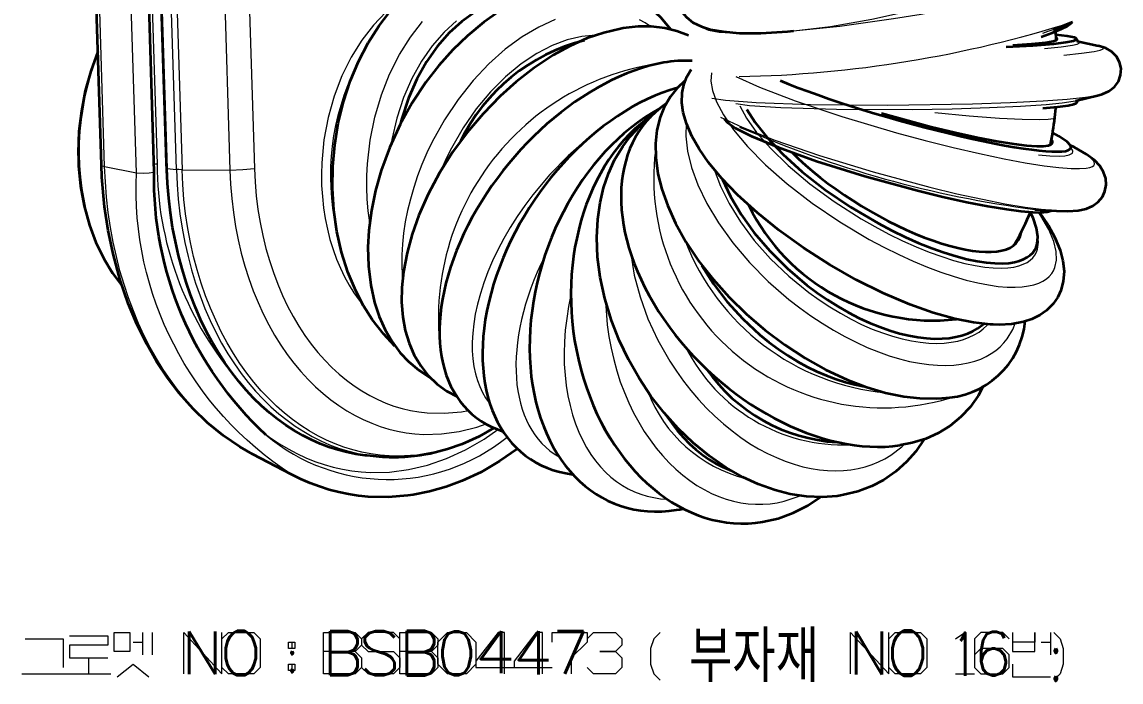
# Model space of a CAD drawing. Extents: x 0 to 174, y 0 to 33.
# Drawn here: x 25.687 to 29.094, y 20.233 to 22.279 of the extents above; entities that cross this region are included whole.
import ezdxf
from ezdxf.enums import TextEntityAlignment as Align

# ---------------------------------------------------------------- set-up
doc = ezdxf.new("R2010")
doc.units = 0
doc.layers.add('OCR_TEXT', color=6, linetype='Continuous')
doc.layers.add('PDF2_형상', color=157, linetype='Continuous', true_color=0x405f80)
doc.layers.add('YOLO_TEXT', color=3, linetype='Continuous', true_color=0x008230)
doc.styles.add('OCR_KOREAN', font='malgun.ttf')
doc.styles.add('OCR_LATIN', font='txt.shx')

msp = doc.modelspace()

# ---------------------------------------------------------------- linework, layer by layer
at = {"layer": 'PDF2_형상', "color": 7, "lineweight": 35}
for points in [[(26.4433, 20.999, -0.214474), (26.0969, 21.8147), (26.079, 22.4, -0.272218), (26.6265, 23.5264)], [(27.7428, 22.0974), (27.7181, 22.0739), (27.6976, 22.0483), (27.6782, 22.0149), (27.6656, 21.9837), (27.6554, 21.9432), (27.651, 21.9022), (27.6518, 21.8585), (27.6586, 21.8086), (27.6706, 21.7606), (27.6889, 21.7085), (27.7131, 21.6553), (27.7454, 21.5974), (27.7846, 21.5388), (27.8293, 21.4813), (27.8792, 21.4258), (27.9333, 21.3731), (27.9911, 21.3235), (28.0518, 21.2779), (28.1146, 21.2368), (28.1789, 21.2007), (28.2438, 21.17), (28.3061, 21.1463), (28.3637, 21.1293), (28.4206, 21.1176), (28.4707, 21.1121), (28.5218, 21.1117), (28.5385, 21.1128, 0.381092), (28.7972, 21.3508)], [(28.876, 21.8985, 0.017407), (28.8887, 21.9824), (28.8897, 21.9922), (28.8908, 22.0019), (28.8917, 22.0118), (28.8919, 22.0154)], [(27.9344, 22.0079), (27.96, 21.9671), (27.9967, 21.9204), (28.0454, 21.869), (28.106, 21.8144), (28.1772, 21.7588), (28.2567, 21.7046), (28.341, 21.6549), (28.3835, 21.6325), (28.426, 21.6118), (28.4672, 21.5936), (28.5078, 21.5775), (28.5458, 21.5639), (28.5826, 21.5525), (28.6161, 21.5439), (28.6481, 21.5372), (28.6762, 21.5331), (28.7026, 21.5307), (28.7253, 21.5303), (28.7461, 21.5315), (28.7636, 21.5342), (28.7794, 21.5382), (28.7922, 21.5432), (28.8036, 21.5493), (28.8126, 21.556), (28.8204, 21.5636), (28.8262, 21.5718), (28.8308, 21.5808), (28.834, 21.5907), (28.8364, 21.6131), (28.8325, 21.64), (28.8214, 21.6721), (28.8128, 21.6897, -0.026867), (28.7664, 21.5929), (28.7643, 21.589)]]:
    msp.add_lwpolyline(points, format="xyb", dxfattribs=at)
at = {"layer": 'PDF2_형상', "color": 7, "lineweight": 13}
for points in [[(28.0782, 22.251), (28.2224, 22.2657), (28.3885, 22.2892), (28.4747, 22.3036), (28.5596, 22.3194), (28.6399, 22.336), (28.7154, 22.3532), (28.7811, 22.3699), (28.84, 22.3864), (28.8867, 22.4011), (28.9264, 22.4154), (28.9544, 22.4272), (28.9767, 22.4383), (28.9903, 22.4469), (28.9996, 22.4549), (29.0039, 22.4607), (29.0057, 22.4656), (29.0058, 22.4676), (29.0054, 22.4696), (29.0035, 22.4735), (28.9997, 22.4772), (28.985, 22.4842), (28.9554, 22.4903), (28.9304, 22.4929)], [(25.9333, 21.8357), (25.9333, 21.8354), (25.9335, 21.8351), (25.9339, 21.8344), (25.9358, 21.8333), (25.9432, 21.8311), (25.9253, 22.4165), (25.9179, 22.4186), (25.916, 22.4199), (25.9156, 22.4204), (25.9154, 22.4207), (25.9153, 22.4211)], [(26.0785, 22.4224), (26.0829, 22.4231), (26.0876, 22.4239), (26.1056, 21.8385), (26.1008, 21.8378), (26.0963, 21.8369)], [(26.1136, 22.4279), (26.1317, 21.8426), (26.1338, 21.7985), (26.1375, 21.7546), (26.1426, 21.7114), (26.1494, 21.6689), (26.1515, 21.6575)], [(26.4017, 20.9394), (26.3981, 20.9414), (26.3704, 20.9569), (26.3435, 20.974), (26.3168, 20.9929), (26.2907, 21.0132), (26.2649, 21.0354), (26.2399, 21.059), (26.2154, 21.0844), (26.1917, 21.1113), (26.1685, 21.14), (26.1463, 21.17), (26.1247, 21.2019), (26.1043, 21.2351), (26.0847, 21.27), (26.0661, 21.3063), (26.0486, 21.344), (26.0324, 21.3831), (26.0172, 21.4235), (26.0035, 21.465), (25.9908, 21.5078), (25.9796, 21.5515), (25.9699, 21.5964), (25.9615, 21.6419), (25.9546, 21.6883), (25.9493, 21.7354), (25.9454, 21.7831), (25.9432, 21.8311), (26.0417, 21.8113), (26.0237, 22.3965)], [(26.1651, 22.4062), (26.1831, 21.821), (26.1736, 21.8211), (26.1656, 21.8218), (26.1476, 22.4071)], [(26.3133, 22.4053), (26.3312, 21.8199), (26.3335, 21.7756), (26.3371, 21.7314), (26.3424, 21.6881), (26.3492, 21.6451), (26.3574, 21.6033), (26.3669, 21.5622), (26.3781, 21.5222), (26.3904, 21.4832), (26.404, 21.4456), (26.4189, 21.409), (26.4349, 21.374), (26.4521, 21.3403), (26.4701, 21.3082), (26.4893, 21.2774), (26.5092, 21.2483), (26.5301, 21.2207), (26.5517, 21.1949), (26.574, 21.1704), (26.5968, 21.1478), (26.6206, 21.1267), (26.6444, 21.1074), (26.6692, 21.0894), (26.694, 21.0733), (26.7194, 21.0589), (26.7451, 21.046), (26.7713, 21.0347), (26.7975, 21.025), (26.8242, 21.0169), (26.851, 21.0104), (26.8779, 21.0056), (26.9051, 21.0022), (26.9324, 21.0004), (26.9872, 21.0017), (27.0424, 21.0092), (27.0975, 21.0231), (27.126, 21.0328)], [(26.3897, 22.41), (26.4076, 21.8247), (26.4097, 21.7819), (26.4133, 21.7396), (26.4186, 21.6978), (26.4253, 21.6567), (26.4333, 21.6165), (26.4431, 21.5771), (26.4539, 21.539), (26.4662, 21.5017), (26.4797, 21.466), (26.4944, 21.4313), (26.5103, 21.3981), (26.5272, 21.3662), (26.5451, 21.336), (26.564, 21.3071), (26.5838, 21.28), (26.6043, 21.2543), (26.6254, 21.2304), (26.6474, 21.2081), (26.6699, 21.1874), (26.6931, 21.1682), (26.7165, 21.151), (26.7406, 21.1351), (26.7649, 21.121), (26.7897, 21.1085), (26.8147, 21.0975), (26.8401, 21.0882), (26.8657, 21.0806), (26.8915, 21.0743), (26.9175, 21.0699), (26.9436, 21.0668), (26.9962, 21.0656), (27.0493, 21.0707), (27.0708, 21.0746)], [(28.0796, 22.2511), (28.1931, 22.2653), (28.3214, 22.2878), (28.4568, 22.3178), (28.5237, 22.3351), (28.589, 22.3536), (28.6506, 22.3726), (28.7086, 22.3922), (28.7393, 22.4033)], [(26.8149, 22.3093), (26.7763, 22.2692), (26.7401, 22.2226), (26.7074, 22.17), (26.6786, 22.1119), (26.6546, 22.049), (26.636, 21.9824), (26.6231, 21.9132), (26.6164, 21.8426), (26.6153, 21.8074), (26.616, 21.7721), (26.6181, 21.7374), (26.6218, 21.7029), (26.6269, 21.6693), (26.6336, 21.6364), (26.6418, 21.6046), (26.6513, 21.5736), (26.6619, 21.544), (26.674, 21.5156), (26.6871, 21.4887), (26.7012, 21.4631), (26.7162, 21.4392), (26.7324, 21.4167), (26.7446, 21.4013)], [(27.3397, 22.2864), (27.2889, 22.2632), (27.2372, 22.2326), (27.1854, 22.1947), (27.1344, 22.1494), (27.0853, 22.0974), (27.0389, 22.039), (26.9964, 21.9754), (26.9589, 21.9078), (26.9421, 21.8728), (26.9269, 21.8374), (26.9132, 21.8017), (26.9013, 21.7657), (26.891, 21.7299), (26.8822, 21.6942), (26.8754, 21.659), (26.8701, 21.6242), (26.8667, 21.5903), (26.8649, 21.5569), (26.8647, 21.525), (26.8661, 21.4938), (26.8669, 21.4833)], [(27.6357, 22.2647), (27.6189, 22.2758), (27.6013, 22.2856)], [(26.765, 21.6576), (26.7606, 21.6937), (26.7576, 21.7299), (26.7562, 21.7661), (26.7565, 21.8028), (26.7583, 21.8394), (26.7667, 21.9126), (26.7811, 21.984), (26.8014, 22.0528), (26.8268, 22.1176), (26.8569, 22.1776), (26.8911, 22.2321), (26.9285, 22.2804)], [(27.0343, 22.2824), (26.9954, 22.2472), (26.9589, 22.2054), (26.9251, 22.1572), (26.8951, 22.1033), (26.8696, 22.0443), (26.8489, 21.981), (26.834, 21.9146), (26.8318, 21.9018)], [(27.7946, 22.2642), (27.799, 22.2606), (27.8154, 22.2536), (27.8479, 22.2476), (27.9043, 22.2442), (27.939, 22.244)], [(28.8519, 22.2446), (28.8683, 22.2503), (28.8833, 22.2558)], [(27.4653, 22.2378), (27.4225, 22.2339), (27.3775, 22.2233), (27.3308, 22.2058), (27.2828, 22.1811), (27.2342, 22.1489), (27.186, 22.1093), (27.1392, 22.0626), (27.0949, 22.0096), (27.0543, 21.951), (27.0182, 21.8881), (27.0024, 21.8554), (26.9878, 21.8222), (26.9869, 21.82)], [(28.8569, 22.1965), (28.9081, 22.2014), (28.9435, 22.2065), (28.9582, 22.2103), (28.9639, 22.2131), (28.9643, 22.2136), (28.9647, 22.214), (28.9649, 22.2146), (28.9649, 22.215), (28.9647, 22.2156), (28.9644, 22.2161), (28.9633, 22.2171), (28.9589, 22.2192)], [(28.9168, 22.1765), (28.9718, 22.1818), (29.0113, 22.1872), (29.0292, 22.1913), (29.0372, 22.1944), (29.0388, 22.1957), (29.0392, 22.1963), (29.0394, 22.1968), (29.0396, 22.1972), (29.0396, 22.1978), (29.0394, 22.1983), (29.0386, 22.1993), (29.035, 22.2015), (29.024, 22.2047)], [(25.9226, 22.1808), (25.8996, 22.1158), (25.8819, 22.0474), (25.8701, 21.9765), (25.8667, 21.9407), (25.8646, 21.9047), (25.8642, 21.8688), (25.8654, 21.8331), (25.8682, 21.7979), (25.8724, 21.7631), (25.8782, 21.7292), (25.8854, 21.696), (25.894, 21.6639), (25.904, 21.6326), (25.9153, 21.6029), (25.9278, 21.5743), (25.9413, 21.5474), (25.956, 21.5215), (25.9714, 21.4975), (25.9879, 21.4749), (25.9957, 21.4649)], [(27.8242, 22.1208), (27.8228, 22.0958), (27.8276, 22.0664), (27.84, 22.0315), (27.8614, 21.991), (27.8932, 21.9444), (27.9367, 21.8925), (27.9921, 21.8362), (28.0594, 21.7769), (28.1371, 21.7171), (28.2228, 21.6589), (28.3133, 21.605), (28.3592, 21.5806), (28.405, 21.5578), (28.4497, 21.5374), (28.4939, 21.5189), (28.5357, 21.5032), (28.5765, 21.4896), (28.6142, 21.4786), (28.6503, 21.4697), (28.6829, 21.4635), (28.7137, 21.459), (28.7408, 21.4568), (28.7661, 21.4564), (28.7878, 21.4576), (28.8076, 21.4604), (28.8243, 21.4643), (28.8394, 21.4694), (28.8518, 21.4754), (28.8628, 21.4825), (28.8717, 21.4901), (28.8792, 21.4986), (28.885, 21.5078), (28.8894, 21.5178), (28.8944, 21.5404), (28.8935, 21.5669), (28.886, 21.5985), (28.8703, 21.6354), (28.8451, 21.6782), (28.8381, 21.6886)], [(27.9004, 22.1103), (27.9739, 22.0771), (28.0836, 22.0349), (28.2286, 21.986), (28.3983, 21.9356), (28.4868, 21.9117), (28.5736, 21.8897), (28.6553, 21.8708), (28.7318, 21.8547), (28.7974, 21.8425), (28.856, 21.8333), (28.9011, 21.8278), (28.9393, 21.8249), (28.9654, 21.8243), (28.9858, 21.8257), (28.9979, 21.8281), (29.0054, 21.831), (29.0096, 21.8343), (29.0108, 21.836), (29.0115, 21.8378), (29.0118, 21.8397), (29.0111, 21.8438), (29.0085, 21.8487), (28.9957, 21.8614), (28.9664, 21.8807), (28.9488, 21.8903)], [(27.8261, 22.0426), (27.8678, 22.0364), (27.9626, 22.0293), (28.1315, 22.0235), (28.3703, 22.0214), (28.6336, 22.0254), (28.7504, 22.0293), (28.8528, 22.0344), (28.9269, 22.0397), (28.9839, 22.0456), (29.0253, 22.0524)], [(27.9003, 22.0258), (27.9424, 22.02), (28.0397, 22.0133), (28.2121, 22.0083), (28.4469, 22.0079), (28.5707, 22.01), (28.6867, 22.0135), (28.7828, 22.0179), (28.8619, 22.0232), (28.9118, 22.0281), (28.9461, 22.0332), (28.9528, 22.0346)], [(27.9125, 22.0194), (27.9333, 21.981), (27.9646, 21.9367), (28.0076, 21.8872), (28.0626, 21.8335), (28.1292, 21.7775), (28.2053, 21.7218), (28.2882, 21.6689), (28.331, 21.6444), (28.374, 21.6215), (28.4167, 21.6008), (28.4589, 21.5819), (28.4992, 21.5656), (28.5386, 21.5514), (28.5751, 21.5399), (28.6103, 21.5306), (28.6418, 21.5237), (28.6717, 21.519), (28.6978, 21.5164), (28.7221, 21.5157), (28.7428, 21.5165), (28.7617, 21.519), (28.7774, 21.5228), (28.7912, 21.5276), (28.8028, 21.5335), (28.8126, 21.5403), (28.8206, 21.5476), (28.8271, 21.5558), (28.8319, 21.5649), (28.8356, 21.5746), (28.8386, 21.5967), (28.8357, 21.6232), (28.8357, 21.6235)], [(27.8525, 21.9842), (27.9192, 21.9529), (28.0211, 21.9125), (28.1594, 21.8646), (28.3254, 21.8139), (28.5014, 21.7667), (28.5853, 21.7465), (28.6649, 21.7292), (28.7343, 21.7154), (28.7969, 21.7049), (28.8464, 21.6981), (28.8886, 21.6939), (28.8938, 21.6935)], [(28.5167, 21.9979), (28.6232, 21.9881), (28.7179, 21.981), (28.7878, 21.9772), (28.841, 21.9761), (28.8685, 21.9771), (28.8846, 21.9794), (28.8887, 21.9824)], [(27.7461, 21.9661), (27.7451, 21.9244), (27.7504, 21.8783), (27.7626, 21.8279), (27.7824, 21.7735), (27.8103, 21.7157), (27.8463, 21.6557), (27.8904, 21.5944), (27.9422, 21.5335), (28.0007, 21.4743), (28.0646, 21.4185), (28.0982, 21.3924), (28.1325, 21.3676), (28.1674, 21.3446), (28.2025, 21.3231), (28.2376, 21.3035), (28.2729, 21.2857), (28.3075, 21.2699), (28.3418, 21.256), (28.375, 21.2443), (28.4076, 21.2344), (28.4387, 21.2267), (28.4693, 21.2207), (28.4979, 21.2168), (28.5256, 21.2146), (28.5514, 21.214), (28.5762, 21.2153), (28.599, 21.2179), (28.6207, 21.2219), (28.6406, 21.2274), (28.6593, 21.234), (28.6762, 21.2418), (28.6921, 21.2508), (28.7064, 21.2608), (28.7194, 21.2719), (28.7312, 21.2839), (28.7417, 21.2969), (28.7589, 21.3258), (28.7665, 21.3442)], [(27.4392, 21.9154), (27.3801, 21.8639), (27.3233, 21.806), (27.2703, 21.7429), (27.2456, 21.71), (27.2224, 21.6762), (27.2007, 21.6419), (27.1806, 21.6074), (27.1624, 21.5728), (27.1458, 21.5381), (27.1314, 21.5039), (27.1186, 21.47), (27.1081, 21.4371), (27.0993, 21.4044), (27.0924, 21.3733), (27.0874, 21.3429), (27.0842, 21.314), (27.0828, 21.286), (27.0829, 21.2597), (27.0847, 21.2344), (27.0881, 21.211), (27.0928, 21.1885), (27.0987, 21.1678), (27.106, 21.1483), (27.1144, 21.1304), (27.124, 21.1136), (27.1375, 21.0947)], [(28.8379, 21.8674), (28.8733, 21.8642), (28.9021, 21.8633), (28.9201, 21.8643), (28.9332, 21.8668), (28.9399, 21.8696), (28.9419, 21.8711), (28.9433, 21.8726), (28.9442, 21.8743), (28.9447, 21.8761), (28.9447, 21.8779), (28.9435, 21.8819), (28.9388, 21.8885)], [(26.1353, 21.8431), (26.1333, 21.8428), (26.1317, 21.8426)], [(26.136, 21.8249), (26.1656, 21.8218), (26.1678, 21.7754), (26.1715, 21.7293), (26.1768, 21.684), (26.1836, 21.6392), (26.1919, 21.5953), (26.2017, 21.5522), (26.2128, 21.5103), (26.2253, 21.4692), (26.239, 21.4294), (26.254, 21.3908), (26.2701, 21.3536), (26.2875, 21.3176), (26.3058, 21.2835), (26.3253, 21.2504), (26.3454, 21.219), (26.3667, 21.1892), (26.3886, 21.161), (26.4114, 21.1343), (26.4347, 21.1093), (26.4589, 21.086), (26.4835, 21.0643), (26.5088, 21.0442), (26.5343, 21.0257), (26.5604, 21.0089), (26.5868, 20.9938), (26.6137, 20.9801), (26.6408, 20.9682), (26.6683, 20.9578), (26.696, 20.949), (26.7239, 20.9419), (26.7519, 20.9363), (26.7803, 20.9322), (26.7856, 20.9317)], [(27.151, 21.0201), (27.1393, 21.0133), (27.0828, 20.9842), (27.0257, 20.9617), (26.9683, 20.9457), (26.911, 20.9361), (26.8537, 20.9328), (26.8253, 20.9335), (26.7969, 20.9358), (26.7686, 20.9397), (26.7407, 20.9451), (26.7128, 20.9522), (26.6851, 20.9608), (26.6578, 20.971), (26.6307, 20.9828), (26.6039, 20.9962), (26.5775, 21.0113), (26.5514, 21.0281), (26.5258, 21.0462), (26.5007, 21.0663), (26.4761, 21.0878), (26.4521, 21.1111), (26.4287, 21.1358), (26.406, 21.1624), (26.384, 21.1904), (26.3628, 21.2201), (26.3426, 21.2514), (26.3232, 21.2843), (26.3049, 21.3185), (26.2876, 21.3542), (26.2714, 21.3913), (26.2564, 21.4297), (26.2426, 21.4693), (26.2303, 21.5103), (26.2192, 21.5521), (26.2094, 21.5951), (26.2011, 21.6389), (26.1943, 21.6836), (26.189, 21.7287), (26.1853, 21.7747), (26.1831, 21.821), (26.3312, 21.8199), (26.3719, 21.8211), (26.4076, 21.8247)], [(27.8332, 21.8213), (27.8521, 21.7701), (27.879, 21.7157), (27.9142, 21.6592), (27.9572, 21.6017), (28.0078, 21.545), (28.0647, 21.4906), (28.1265, 21.4403), (28.1586, 21.4171), (28.1914, 21.3954), (28.2243, 21.3756), (28.2575, 21.3574), (28.2901, 21.3412), (28.3228, 21.3269), (28.3543, 21.3149), (28.3856, 21.3046), (28.4153, 21.2964), (28.4443, 21.2901), (28.4715, 21.2858), (28.4979, 21.2833), (28.5224, 21.2825), (28.5458, 21.2833), (28.5674, 21.2858), (28.5878, 21.2896), (28.6062, 21.2947), (28.6236, 21.3012), (28.6393, 21.3087), (28.6539, 21.3175), (28.6668, 21.3272), (28.6786, 21.3381), (28.6822, 21.3417)], [(28.7636, 21.5883), (28.7651, 21.5906), (28.7664, 21.5929)], [(27.574, 21.5601), (27.5853, 21.4943), (27.6032, 21.4268), (27.6276, 21.359), (27.6586, 21.2921), (27.6956, 21.2272), (27.716, 21.1958), (27.7378, 21.1656), (27.7607, 21.1364), (27.7846, 21.1085), (27.8094, 21.0819), (27.835, 21.0567), (27.8613, 21.0332), (27.8882, 21.0113), (27.9153, 20.9911), (27.9429, 20.9725), (27.9704, 20.956), (27.9982, 20.9411), (28.0257, 20.9282), (28.0533, 20.9169), (28.0804, 20.9076), (28.1074, 20.9), (28.1336, 20.8943), (28.1596, 20.8903), (28.1847, 20.8879), (28.2096, 20.8872), (28.2335, 20.8881), (28.2568, 20.8906), (28.2793, 20.8946), (28.3012, 20.9), (28.3222, 20.9069), (28.3425, 20.9153), (28.3618, 20.9249), (28.3804, 20.9358), (28.415, 20.9619), (28.4224, 20.9685)], [(27.389, 21.4331), (27.3815, 21.3964), (27.3756, 21.3599), (27.3714, 21.3236), (27.3688, 21.2876), (27.3678, 21.2525), (27.3683, 21.2179), (27.3706, 21.1844), (27.3742, 21.1517), (27.3793, 21.1203), (27.386, 21.09), (27.3937, 21.0613), (27.4031, 21.0335), (27.4133, 21.0076), (27.4249, 20.9829), (27.4372, 20.96), (27.4508, 20.9383), (27.465, 20.9185), (27.4803, 20.9), (27.4962, 20.8833), (27.5129, 20.8681), (27.5301, 20.8543), (27.5482, 20.8421), (27.5667, 20.8315), (27.5857, 20.8224), (27.6053, 20.8147), (27.6254, 20.8085), (27.6669, 20.8007), (27.6876, 20.7992)], [(27.4958, 21.4132), (27.5014, 21.3401), (27.5065, 21.3039), (27.5132, 21.2678), (27.5213, 21.2324), (27.531, 21.1975), (27.5419, 21.1635), (27.5544, 21.1303), (27.5681, 21.0983), (27.5831, 21.0674), (27.599, 21.0379), (27.6161, 21.0097), (27.634, 20.9832), (27.6531, 20.9579), (27.6726, 20.9344), (27.6931, 20.9125), (27.7139, 20.8925), (27.7353, 20.8739), (27.7571, 20.8574), (27.7793, 20.8422), (27.8017, 20.8292), (27.8243, 20.8175), (27.8471, 20.8078), (27.87, 20.7996), (27.8928, 20.7932), (27.9157, 20.7883), (27.9383, 20.7851), (27.9611, 20.7836), (27.9836, 20.7836), (28.0061, 20.7853), (28.0282, 20.7885), (28.0501, 20.7932), (28.0933, 20.8074), (28.0999, 20.8101)], [(27.4615, 21.0822), (27.4708, 21.0574), (27.4813, 21.0339), (27.4928, 21.0119), (27.5053, 20.9915), (27.5282, 20.961)], [(26.4322, 21.0083), (26.4582, 20.989), (26.485, 20.9713), (26.5119, 20.9551), (26.5393, 20.9407), (26.5671, 20.9278), (26.5951, 20.9165), (26.6233, 20.9069), (26.6519, 20.8987), (26.6806, 20.8924), (26.7096, 20.8874), (26.7386, 20.884), (26.7678, 20.8824), (26.8265, 20.8835), (26.8854, 20.891), (26.9444, 20.9049), (27.0033, 20.9253), (27.0618, 20.9521), (27.1196, 20.9857), (27.1624, 21.0154)], [(25.8346, 20.3762), (25.9526, 20.3762), (25.9526, 20.3467), (25.8346, 20.3467), (25.8346, 20.3074), (25.9526, 20.3074)], [(26.0608, 20.3861), (26.0608, 20.3172)], [(26.0904, 20.3861), (26.0904, 20.3172)], [(26.1889, 20.2581), (26.1889, 20.3861), (26.3069, 20.2581), (26.3069, 20.3861)], [(26.7203, 20.3269), (26.74, 20.3074), (26.74, 20.2778), (26.7203, 20.2581), (26.6219, 20.2581), (26.6219, 20.3861), (26.7203, 20.3861), (26.74, 20.3664), (26.74, 20.3467), (26.7203, 20.3269), (26.6219, 20.3269)], [(26.8582, 20.3664), (26.8385, 20.3861), (26.7597, 20.3861), (26.74, 20.3664), (26.74, 20.3467), (26.7597, 20.3269), (26.8385, 20.3269), (26.8582, 20.3074), (26.8582, 20.2778), (26.8385, 20.2581), (26.7597, 20.2581), (26.74, 20.2778)], [(26.9565, 20.3269), (26.9763, 20.3074), (26.9763, 20.2778), (26.9565, 20.2581), (26.8582, 20.2581), (26.8582, 20.3861), (26.9565, 20.3861), (26.9763, 20.3664), (26.9763, 20.3467), (26.9565, 20.3269), (26.8582, 20.3269)], [(27.1829, 20.2581), (27.1829, 20.3861), (27.1632, 20.3861), (27.0943, 20.2975), (27.0943, 20.2778), (27.2125, 20.2778)], [(27.3011, 20.2581), (27.3011, 20.3861), (27.2814, 20.3861), (27.2125, 20.2975), (27.2125, 20.2778), (27.3306, 20.2778)], [(27.3306, 20.3565), (27.3306, 20.3861), (27.4389, 20.3861), (27.4389, 20.3565), (27.3896, 20.3074), (27.3896, 20.2581)], [(27.4389, 20.3664), (27.4585, 20.3861), (27.5274, 20.3861), (27.5471, 20.3664), (27.5471, 20.3467), (27.5274, 20.3269), (27.4782, 20.3269), (27.5274, 20.3269), (27.5471, 20.3074), (27.5471, 20.2778), (27.5274, 20.2581), (27.4585, 20.2581), (27.4389, 20.2778)], [(27.6653, 20.3861), (27.6456, 20.3664), (27.6357, 20.3368), (27.6357, 20.2876), (27.6456, 20.2581), (27.6653, 20.2385)], [(28.2558, 20.2581), (28.2558, 20.3861), (28.3739, 20.2581), (28.3739, 20.3861)], [(28.5806, 20.3664), (28.6101, 20.3861), (28.6101, 20.2581)], [(28.7479, 20.3664), (28.7282, 20.3861), (28.6593, 20.3861), (28.6396, 20.3664), (28.6396, 20.2778), (28.6593, 20.2581), (28.7282, 20.2581), (28.7479, 20.2778), (28.7479, 20.3172), (28.7282, 20.3368), (28.6593, 20.3368), (28.6396, 20.3172)], [(28.7578, 20.3861), (28.7578, 20.3269), (28.8267, 20.3269), (28.8267, 20.3861), (28.8267, 20.3565), (28.7578, 20.3565)], [(28.8758, 20.3861), (28.8758, 20.3172)], [(28.8857, 20.3861), (28.9054, 20.3664), (28.9153, 20.3368), (28.9153, 20.2876), (28.9054, 20.2581), (28.8857, 20.2385)], [(25.6967, 20.3664), (25.8149, 20.3664), (25.8149, 20.2778)], [(26.0314, 20.3565), (26.0608, 20.3565)], [(26.5235, 20.3565), (26.5235, 20.3368)], [(28.8464, 20.3565), (28.8758, 20.3565)], [(25.8936, 20.3074), (25.8936, 20.2581)], [(25.9821, 20.2483), (26.0314, 20.2876), (26.0806, 20.2483)], [(26.5235, 20.2876), (26.5235, 20.2679)], [(28.7578, 20.2876), (28.7578, 20.2483), (28.8758, 20.2483)], [(25.6869, 20.2581), (25.8247, 20.2581), (25.9625, 20.2581)], [(28.5806, 20.2581), (28.6396, 20.2581)]]:
    msp.add_lwpolyline(points, dxfattribs=at)
at = {"layer": 'PDF2_형상', "color": 7, "lineweight": 35}
for points in [[(27.2231, 20.956), (27.1675, 20.9169), (27.1101, 20.8836), (27.0512, 20.8558), (27.0019, 20.8375), (26.9503, 20.8228), (26.8992, 20.8126), (26.8832, 20.8104), (26.8217, 20.8056), (26.7603, 20.8071), (26.7299, 20.8101), (26.6996, 20.8149), (26.6693, 20.8211), (26.6394, 20.8289), (26.6097, 20.8383), (26.5804, 20.8493), (26.5511, 20.8619), (26.5224, 20.8761), (26.4017, 20.9394), (26.3619, 20.9619), (26.311, 20.9967), (26.2625, 21.0361), (26.2172, 21.0797), (26.1746, 21.1279), (26.1381, 21.1758), (26.1044, 21.2265), (26.0736, 21.2803), (26.0432, 21.3418), (26.0163, 21.4064), (25.9915, 21.4781), (25.9692, 21.5604), (25.9543, 21.6321), (25.9432, 21.7053), (25.9349, 21.7982), (25.9333, 21.8357), (25.9153, 22.4211)], [(27.1511, 21.0201), (27.104, 20.9939), (27.0519, 20.9704), (27.0061, 20.9542), (26.9521, 20.9403), (26.9247, 20.9354), (26.9229, 20.9351), (26.9132, 20.9337), (26.9035, 20.9325), (26.8936, 20.9314), (26.8839, 20.9306), (26.874, 20.9299), (26.8642, 20.9293), (26.8543, 20.929), (26.8446, 20.9289), (26.8347, 20.9289), (26.8249, 20.929), (26.815, 20.9294), (26.8051, 20.93), (26.7954, 20.9308), (26.7856, 20.9317), (26.756, 20.9347), (26.7507, 20.9353), (26.7224, 20.9393), (26.6943, 20.945), (26.6664, 20.9521), (26.6387, 20.9608), (26.6113, 20.9713), (26.5842, 20.9832), (26.5572, 20.9968), (26.5308, 21.0119), (26.5047, 21.0287), (26.4792, 21.0472), (26.4539, 21.0674), (26.4293, 21.089), (26.4051, 21.1125), (26.3818, 21.1374), (26.359, 21.164), (26.3371, 21.1922), (26.3158, 21.2221), (26.2957, 21.2535), (26.2763, 21.2865), (26.2579, 21.3207), (26.2406, 21.3567), (26.2244, 21.3939), (26.2093, 21.4325), (26.1957, 21.4722), (26.1832, 21.5133), (26.1721, 21.5553), (26.1624, 21.5985), (26.154, 21.6422), (26.1472, 21.6871), (26.1419, 21.7324), (26.1382, 21.7785), (26.136, 21.8249), (26.1179, 22.4101)], [(27.6985, 22.2558), (27.6688, 22.2915), (27.6368, 22.3213), (27.6032, 22.3451), (27.5697, 22.3632)], [(27.7172, 22.3525), (27.7229, 22.3293), (27.7324, 22.3108), (27.7467, 22.2935), (27.7672, 22.2775), (27.7933, 22.2646), (27.8218, 22.2558), (27.8604, 22.2489), (27.9115, 22.2447), (27.9775, 22.2444), (28.0604, 22.2494), (28.0793, 22.2511)], [(27.1739, 22.3464), (27.1319, 22.3311), (27.0906, 22.3093), (27.0503, 22.2807), (27.0114, 22.2456), (26.9749, 22.2038), (26.9411, 22.1557), (26.9111, 22.1017), (26.8856, 22.0426), (26.8649, 21.9793), (26.8608, 21.964)], [(26.8432, 21.2743), (26.8074, 21.3118), (26.7731, 21.3561), (26.7458, 21.399), (26.7218, 21.445), (26.6975, 21.5035), (26.6779, 21.565), (26.6633, 21.6292), (26.654, 21.6953), (26.6497, 21.7626), (26.6506, 21.8306), (26.6565, 21.8985), (26.6676, 21.9656), (26.6836, 22.0314), (26.7046, 22.095), (26.7301, 22.1561), (26.7601, 22.2139), (26.7932, 22.2661), (26.826, 22.3093)], [(27.1647, 22.3101), (27.119, 22.2786), (27.0678, 22.2364), (27.0222, 22.1925), (26.9793, 22.1444), (26.9394, 22.0928), (26.8969, 22.0286), (26.8593, 21.9608), (26.8272, 21.8906), (26.8008, 21.8186), (26.7832, 21.7562), (26.7703, 21.6939), (26.7624, 21.6328), (26.7596, 21.5812), (26.7611, 21.5217), (26.7681, 21.4626), (26.78, 21.409), (26.7944, 21.3656), (26.8129, 21.324), (26.8333, 21.2888), (26.8597, 21.2529), (26.885, 21.226), (26.9168, 21.1989), (26.9532, 21.1756)], [(27.7536, 22.2365), (27.7174, 22.2506), (27.6803, 22.2596), (27.6371, 22.2646), (27.5972, 22.2646), (27.551, 22.2596), (27.5424, 22.2581), (27.4903, 22.2457), (27.4396, 22.2283), (27.3857, 22.2043), (27.3339, 22.1758), (27.2744, 22.1367), (27.2189, 22.0935), (27.1692, 22.0489), (27.1164, 21.9946), (27.0671, 21.9364), (27.0219, 21.8749), (26.9815, 21.8108), (26.9463, 21.745), (26.9174, 21.6797), (26.8964, 21.6208), (26.8807, 21.5636), (26.8696, 21.5046), (26.8647, 21.4553), (26.864, 21.4107), (26.8678, 21.3639), (26.8754, 21.3221), (26.8872, 21.2828), (26.9031, 21.2462), (26.9231, 21.2125), (26.9449, 21.1844), (26.9739, 21.1562), (27.0043, 21.1343), (27.0356, 21.1174)], [(28.8467, 22.2329), (28.8812, 22.2453), (28.9093, 22.2572), (28.9271, 22.2664), (28.9399, 22.275), (28.9442, 22.2789)], [(28.8833, 22.2557), (28.9439, 22.2789)], [(28.8933, 22.2226), (28.8926, 22.2325), (28.8919, 22.2424), (28.8914, 22.2493)], [(28.7382, 22.2014), (28.821, 22.2061), (28.8861, 22.2115), (28.9232, 22.2161), (28.9465, 22.2208), (28.9535, 22.2236), (28.9558, 22.2263), (28.9557, 22.2268), (28.9554, 22.2272), (28.9544, 22.2282), (28.9503, 22.2303), (28.9275, 22.2353), (28.8921, 22.2393)], [(28.7583, 22.2067), (28.8171, 22.211), (28.8608, 22.2157), (28.8835, 22.2197), (28.8933, 22.2228), (28.8967, 22.2258), (28.8967, 22.2263), (28.8965, 22.2267), (28.8958, 22.2274), (28.8929, 22.229)], [(28.9558, 22.2263), (28.9593, 22.2188)], [(28.9583, 22.2197), (29.024, 22.2047)], [(25.9225, 22.1871), (25.9001, 22.1265), (25.8832, 22.0654), (25.871, 22.0026), (25.8636, 21.9389), (25.8614, 21.8747), (25.8618, 21.8535), (25.8626, 21.8324), (25.8688, 21.77), (25.8799, 21.7092), (25.8964, 21.6485), (25.9161, 21.5956), (25.9415, 21.5431), (25.9675, 21.5004), (25.9968, 21.4617)], [(28.9528, 22.0346), (29.0253, 22.0524), (29.0357, 22.0553), (29.0568, 22.0643), (29.0738, 22.0778), (29.086, 22.0946), (29.0929, 22.1139), (29.0942, 22.1342), (29.0897, 22.1542), (29.0799, 22.1722), (29.0649, 22.1872), (29.0474, 22.1974), (29.0242, 22.2047)], [(28.8418, 21.6885), (28.8683, 21.6489), (28.8894, 21.6103), (28.9051, 21.5719), (28.9139, 21.5383), (28.9174, 21.5065), (28.9151, 21.4747), (28.9079, 21.4469), (28.8982, 21.4257), (28.8836, 21.4046), (28.8636, 21.3846), (28.8422, 21.3697), (28.8179, 21.3579), (28.7915, 21.3493), (28.7543, 21.3425), (28.716, 21.3404), (28.6974, 21.3408), (28.69, 21.3412), (28.6365, 21.3471), (28.5789, 21.3585), (28.5113, 21.3774), (28.4399, 21.4026), (28.3571, 21.4378), (28.2733, 21.4794), (28.1903, 21.5265), (28.1096, 21.5782), (28.0332, 21.6333), (27.9669, 21.6868), (27.9057, 21.7428), (27.8554, 21.7951), (27.8157, 21.8432), (27.786, 21.886), (27.7637, 21.925), (27.7468, 21.9642), (27.7371, 21.9982), (27.7329, 22.0278), (27.7335, 22.0589), (27.7385, 22.0842), (27.7476, 22.1085), (27.7615, 22.1315)], [(28.8513, 22.0117), (28.8968, 22.016), (28.9301, 22.0204), (28.9479, 22.0243), (28.955, 22.0269), (28.9574, 22.0297), (28.9599, 22.0364)], [(28.4842, 20.9851), (28.4581, 20.9475), (28.4296, 20.915), (28.3965, 20.8853), (28.3579, 20.8586), (28.3217, 20.8394), (28.2783, 20.8231), (28.234, 20.8124), (28.2243, 20.8107), (28.2142, 20.8092), (28.1676, 20.806), (28.1193, 20.8079), (28.0686, 20.8154), (28.0224, 20.8271), (27.9689, 20.8461), (27.9219, 20.8676), (27.8688, 20.8979), (27.8174, 20.9333), (27.7675, 20.974), (27.7213, 21.0183), (27.6774, 21.0671), (27.6368, 21.1193), (27.5999, 21.1744), (27.5671, 21.2322), (27.5385, 21.2919), (27.5144, 21.3531), (27.4935, 21.4221), (27.4794, 21.4876), (27.4715, 21.5496), (27.4692, 21.6107), (27.4719, 21.6671), (27.4792, 21.7183), (27.4901, 21.7649), (27.5051, 21.8093), (27.5243, 21.8517), (27.5492, 21.8933), (27.5724, 21.9242), (27.6043, 21.9581), (27.6363, 21.9846)], [(27.8639, 21.9782), (27.8739, 21.9672), (27.8992, 21.9501), (27.9486, 21.9249), (28.0311, 21.8904), (28.1503, 21.8476), (28.3, 21.8008), (28.4632, 21.7561), (28.5419, 21.7371), (28.6164, 21.7206), (28.681, 21.7079), (28.7387, 21.6982), (28.7832, 21.6924), (28.8206, 21.6892), (28.8456, 21.6886), (28.8649, 21.6899), (28.881, 21.6943)], [(28.3519, 21.9964), (28.5057, 21.9542), (28.5799, 21.9363), (28.6496, 21.921), (28.7093, 21.9096), (28.7618, 21.9011), (28.8012, 21.8964), (28.8333, 21.8942), (28.8537, 21.8943), (28.8689, 21.8963), (28.8764, 21.8987), (28.8801, 21.9014), (28.8819, 21.9044), (28.8822, 21.9065), (28.8817, 21.9088), (28.8788, 21.9139)], [(28.9388, 21.8867), (28.9389, 21.8885), (28.939, 21.8903), (28.9389, 21.8921), (28.9372, 21.8964), (28.9269, 21.9075), (28.9014, 21.9247), (28.8824, 21.935)], [(28.8269, 21.6978), (28.8938, 21.6935), (28.9294, 21.6924), (28.9617, 21.6944), (28.9857, 21.6994), (29.0065, 21.7085), (29.0236, 21.7211), (29.0363, 21.7368), (29.0444, 21.7546), (29.0481, 21.7737), (29.0468, 21.7936), (29.0403, 21.8137), (29.0285, 21.8325), (29.0115, 21.85), (28.9863, 21.8688), (28.9488, 21.8903), (28.9374, 21.8963)], [(27.8592, 21.791), (27.8836, 21.7379), (27.9162, 21.6824), (27.9569, 21.6254), (28.0053, 21.5689), (28.0603, 21.5142), (28.1206, 21.4631), (28.1521, 21.4394), (28.1843, 21.4174), (28.2168, 21.3968), (28.2497, 21.3781), (28.2822, 21.3611), (28.3147, 21.3461), (28.3464, 21.3333), (28.3776, 21.3222), (28.4075, 21.3135), (28.4368, 21.3064), (28.4643, 21.3015), (28.4911, 21.2983), (28.5158, 21.2969), (28.5397, 21.2972), (28.5615, 21.299), (28.5822, 21.3025), (28.6011, 21.3071), (28.6188, 21.3132), (28.6347, 21.3203), (28.6496, 21.3286), (28.6689, 21.3429)], [(28.7756, 21.6021), (28.7756, 21.61)], [(28.7758, 21.6026), (28.7814, 21.6143), (28.7843, 21.6274)], [(27.7951, 21.5244), (27.8307, 21.4675), (27.8731, 21.4117), (27.9214, 21.3585), (27.9747, 21.309), (28.0028, 21.2862), (28.0318, 21.2647), (28.0611, 21.2449), (28.0911, 21.2265), (28.1211, 21.2101), (28.1514, 21.1953), (28.1813, 21.1824), (28.211, 21.1712), (28.2401, 21.1621), (28.2689, 21.1547), (28.2985, 21.1489)], [(28.6672, 21.1497), (28.6512, 21.12), (28.6267, 21.0851), (28.5979, 21.0542), (28.5643, 21.0267), (28.5274, 21.0042), (28.4886, 20.9868), (28.4471, 20.9739), (28.4099, 20.9664)], [(27.6842, 21.0589), (27.7011, 21.0346), (27.719, 21.0117), (27.7375, 20.9906), (27.7568, 20.971), (27.7764, 20.9532), (27.7967, 20.9369), (27.8172, 20.9228), (27.8381, 20.91), (27.859, 20.8992), (27.8803, 20.89), (27.8842, 20.8885)], [(27.9832, 20.7287), (28.0311, 20.7396), (28.0778, 20.7567), (28.1229, 20.7797), (28.1619, 20.8058)], [(27.7164, 20.7663), (27.726, 20.7679), (27.7357, 20.7699), (27.7372, 20.7701)]]:
    msp.add_lwpolyline(points, dxfattribs=at)
at = {"layer": 'PDF2_형상', "color": 7, "lineweight": 13}
msp.add_lwpolyline([(26.5224, 20.8761, -0.266972), (26.0417, 21.8113), (26.0632, 21.8099), (26.0814, 21.8108), (26.0942, 21.8131), (26.0969, 21.8147)], format="xyb", dxfattribs=at)
for points in [[(25.9724, 20.3861), (26.0215, 20.3861), (26.0215, 20.3269), (25.9724, 20.3269)], [(26.3267, 20.3861), (26.4054, 20.3861), (26.425, 20.3664), (26.425, 20.2778), (26.4054, 20.2581), (26.3267, 20.2581), (26.3069, 20.2778), (26.3069, 20.3664)], [(27.0058, 20.3861), (27.0649, 20.3861), (27.0943, 20.3565), (27.0943, 20.2876), (27.0649, 20.2581), (27.0058, 20.2581), (26.9763, 20.2876), (26.9763, 20.3565)], [(28.3936, 20.3861), (28.4724, 20.3861), (28.4919, 20.3664), (28.4919, 20.2778), (28.4724, 20.2581), (28.3936, 20.2581), (28.3739, 20.2778), (28.3739, 20.3664)], [(26.5136, 20.3565), (26.5333, 20.3565), (26.5333, 20.3368), (26.5136, 20.3368)], [(26.5136, 20.2876), (26.5333, 20.2876), (26.5333, 20.2679), (26.5136, 20.2679)]]:
    msp.add_lwpolyline(points, close=True, dxfattribs=at)
for centre, radius, start, end in [((27.8433, 25.7622), 3.6531, 271.0553, 287.5369), ((27.7754, 21.3613), 0.7974, 91.0866, 186.6925), ((27.3911, 21.804), 0.748, 153.2952, 192.8292), ((29.2631, 25.027), 3.3577, 246.2706, 262.5358), ((28.357, 21.7941), 0.7115, 173.0741, 288.3407), ((27.1318, 21.8406), 1.0262, 180.1199, 219.9805), ((28.435, 21.8673), 0.7416, 200.9313, 264.5719), ((28.2351, 21.5159), 0.5483, 206.653, 272.1055), ((28.0381, 21.2905), 0.4403, 200.9137, 255.7505), ((26.8213, 21.4457), 0.5851, 229.7673, 309.1681)]:
    msp.add_arc(centre, radius, start, end, dxfattribs=at)
at = {"layer": 'PDF2_형상', "color": 7, "lineweight": 35}
for centre, radius, start, end in [((27.5726, 21.6545), 0.5847, 104.0552, 154.2072), ((27.7447, 21.7508), 0.408, 87.2389, 99.6319), ((28.5122, 21.9897), 0.6364, 206.0873, 276.4528), ((28.2452, 21.5063), 0.5312, 214.6955, 266.6337)]:
    msp.add_arc(centre, radius, start, end, dxfattribs=at)
for centre, major_axis, ratio, start_param, end_param in [((27.5176, 21.5778), (0.4308, 0.5189), 0.615277, 0.632237, 3.389297), ((28.4262, 22.0317), (-0.5126, 0.1432), 0.115036, 0.742542, 3.140066), ((27.6401, 21.4833), (0.3811, 0.557), 0.649674, 0.659985, 3.466289), ((28.1226, 21.5241), (-0.4911, 0.4563), 0.669706, 6.131414, 8.930394), ((27.7627, 21.4135), (0.2264, 0.6325), 0.70846, 0.668225, 3.516982), ((27.89, 21.391), (-0.0727, 0.6651), 0.745473, 0.368157, 3.183112), ((28.3757, 21.845), (-0.3999, 0.2427), 0.345568, 0.94867, 3.144184)]:
    msp.add_ellipse(centre, major_axis=major_axis, ratio=ratio, start_param=start_param, end_param=end_param, dxfattribs=at)
at = {"layer": 'PDF2_형상', "color": 7, "lineweight": 13}
msp.add_ellipse((27.6683, 21.4451), major_axis=(0.3279, 0.5073), ratio=0.60738, start_param=1.745724, end_param=3.177987, dxfattribs=at)

# ---------------------------------------------------------------- texts
at = {"layer": 'OCR_TEXT', "style": 'OCR_KOREAN'}
msp.add_text('부자재', height=0.13993, dxfattribs=at).set_placement((27.7547, 20.2474), (28.1583, 20.2474), align=Align.FIT)
at = {"layer": 'YOLO_TEXT', "style": 'OCR_LATIN'}
for s, height, p, p2 in [('N', 0.1331, (26.1827, 20.2564), (26.309, 20.2564)), ('O', 0.1371, (26.3012, 20.2537), (26.4295, 20.2537)), ('B', 0.1368, (26.6184, 20.2536), (26.7451, 20.2536)), ('S', 0.1367, (26.73, 20.2535), (26.8613, 20.2535)), ('B', 0.1389, (26.8553, 20.2527), (26.983, 20.2527)), ('0', 0.1351, (26.9714, 20.2542), (27.0968, 20.2542)), ('4', 0.1303, (27.0901, 20.26), (27.2163, 20.26)), ('4', 0.134, (27.2085, 20.2561), (27.331, 20.2561)), ('7', 0.133, (27.33, 20.2576), (27.4452, 20.2576)), ('N', 0.1329, (28.2505, 20.2562), (28.3755, 20.2562)), ('O', 0.14, (28.3677, 20.252), (28.4975, 20.252)), ('1', 0.1341, (28.5782, 20.2519), (28.6378, 20.2519)), ('6', 0.1358, (28.6372, 20.2523), (28.755, 20.2523)), (':', 0.098, (26.5108, 20.2626), (26.5379, 20.2626)), (':', 0.1508, (28.873, 20.2361), (28.9107, 20.2361))]:
    msp.add_text(s, height=height, dxfattribs=at).set_placement(p, p2, align=Align.FIT)

doc.saveas('drawing.dxf')
